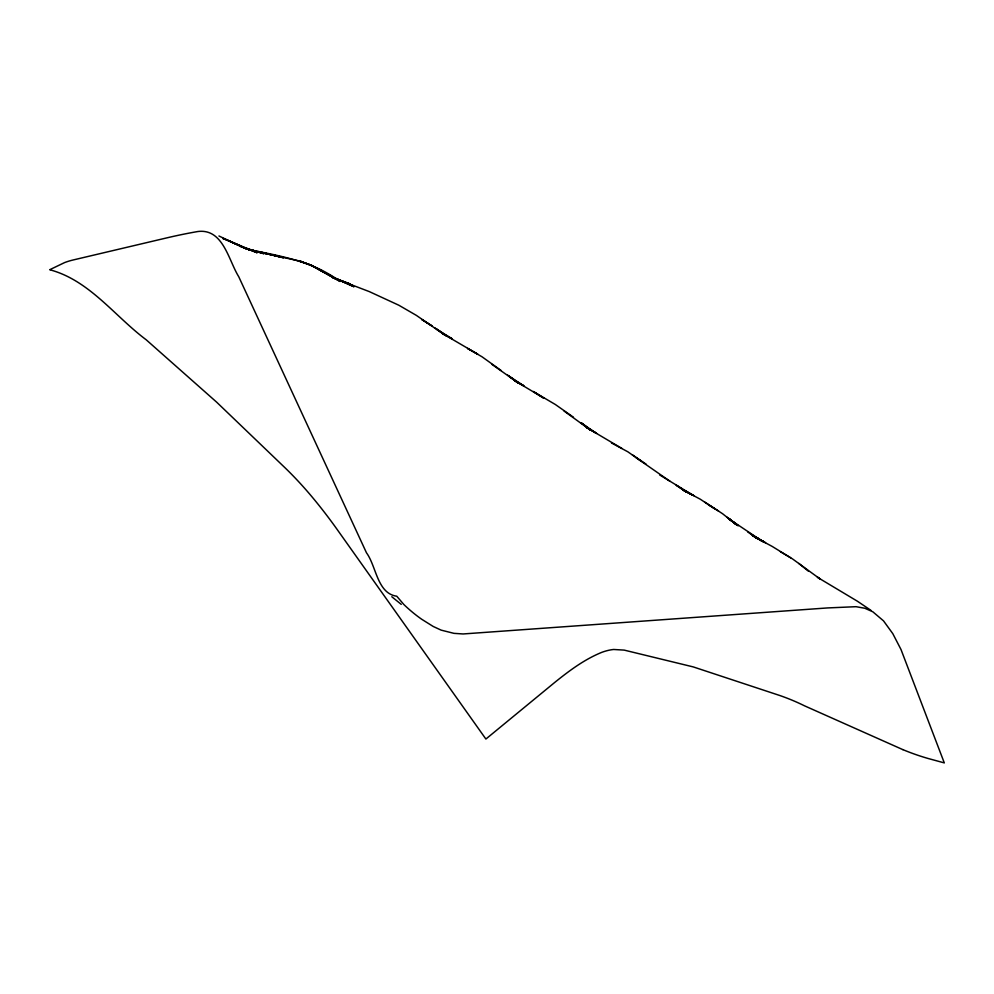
<?xml version="1.0" encoding="UTF-8"?>
<svg xmlns="http://www.w3.org/2000/svg" width="994" height="994" viewBox="0 0 994 994"><rect width="100%" height="100%" fill="white"/><g stroke="black" fill="none" stroke-linecap="round" stroke-linejoin="round"><path stroke-width="1.49" d="M279.215 256.377L257.57 251.743L281.488 256.974M276.866 256.03L299.616 261.024L311.023 265.137L340.035 281.476C313.607 261.459 280.78 256.092 249.171 249.606L263.932 253.718L242.971 247.245L257.197 252.774L228.247 240.498L246.798 249.134L218.941 235.988M298.461 260.776L311.023 265.137L321.919 270.629L309.929 264.715L338.084 280.01L317.658 268.691L336.059 278.755L333.959 277.699L353.988 286.744L331.797 276.841L352.05 285.253L332.356 277.326M262.081 252.538L259.943 252.066L283.501 257.769L258.862 251.817M247.531 249.258L255.545 251.122L248.438 249.457M248.338 249.457L257.645 251.78L249.171 249.606M240.063 246.363L251.159 250.14L242.971 247.245M334.121 278.158L369.333 291.615L398.842 305.233L416.387 315.396L445.163 335.289M332.928 277.798L350.05 283.949L332.282 277.227M301.828 261.77L300.735 261.36L312.079 265.622M226.893 239.964L222.793 238.411L242.871 247.084L228.235 240.536M902.9 749.65L804.394 705.765A691.004 358.672 -48 0 0 779.532 695.415L693.265 666.912L624.207 650.113L613.683 649.48A63.889 33.162 -48 0 0 601.904 652.3C584.621 659.27 569.5 670.552 555.087 682.145L485.892 739.039L337.625 530.137A462.869 313.11 75.9 0 0 312.364 497.273A369.718 250.09 75.9 0 0 285.638 468.373L216.617 402.135L146.168 339.762C114.484 316.067 89.398 280.258 49.7 269.734L64.585 262.59A79.396 41.214 -48 0 1 72.873 260.043L167.042 237.827A743.201 385.759 -48 0 1 198.042 231.49C223.203 228.471 228.483 260.204 238.734 276.705L366.475 552.801C376.44 566.356 377.124 593.43 396.768 596.226L403.875 604.538A168.645 114.074 75.9 0 0 421.779 619.312L433.173 626.444L441.15 630.134L453.972 633.352L463.092 633.961L827.567 607.93L856.045 606.688L864.805 608.253L872.844 611.807L883.517 620.865L892.811 633.675L900.999 649.504L944.3 762.895L928.297 758.534A728.739 378.254 -48 0 1 902.912 749.638M693.899 495.658L683.45 490.241L700.285 499.212L714.4 508.593M765.629 542.786L755.191 537.319L772.114 546.377L792.603 558.976L820.373 579.191L817.341 577.079L818.621 577.974M611.484 442.951L627.86 451.81L641.565 461.427M621.933 448.456L587.069 427.83M693.253 495.323L682.841 489.793L692.607 494.987L659.668 474.946M764.982 542.451L754.583 536.859L764.324 542.115L753.974 536.412L763.678 541.78L753.365 535.965L763.019 541.444L752.744 535.517L762.361 541.109L752.135 535.07L761.702 540.786L729.111 518.955L738.281 525.764L728.465 518.396L737.585 525.354L727.832 517.849L736.889 524.944L727.186 517.315L736.206 524.546L722.601 513.749L705.044 502.268M477.915 354.274L467.553 348.422L482.015 356.784L501.175 370.538M514.432 380.528L544.078 398.308M477.219 353.876L442.28 333.425L452.009 338.706L436.851 329.287L446.144 335.748L435.024 327.958M524.111 385.983L513.823 380.019L523.44 385.61L508.853 376.018L518.023 382.827L491.806 364.276M780.427 551.745L790.665 557.783M596.686 433.446L586.472 427.308L596.027 433.073L581.627 423.183L590.722 430.178L581.005 422.686M669.857 481.158L636.048 457.675M708.349 504.728L718.55 511.028M432.253 326.057L421.816 319.534L431.309 325.473M534.623 392.307L555.335 404.496L573.463 417.231M646.125 464.173L632.333 454.805M533.343 391.462L543.407 397.985M564.07 411.044L590.051 429.843M676.715 485.544L686.084 491.819L676.106 485.134M870.893 610.316L857.362 601.196L819.093 578.297M747.823 532.014L757.739 538.897M401.253 604.364L391.81 596.748M507.599 375.061L517.34 382.491M798.865 563.461L808.47 571.239M262.031 252.638L257.781 251.569L263.099 252.911L262.031 252.638"/></g></svg>
